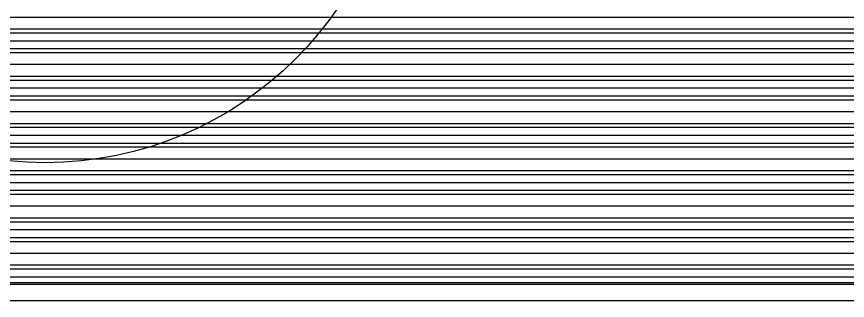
# Model space of a CAD drawing. Extents: x -0.45 to 6.54, y 0 to 7.98.
# Drawn here: x 4.091 to 4.936, y 0 to 0.288 of the extents above; entities that cross this region are included whole.
import ezdxf

# ---------------------------------------------------------------- set-up
doc = ezdxf.new("R2010")
doc.units = 0
for name, color, linetype in [('16', 175, 'CONTINUOUS'), ('17', 4, 'CONTINUOUS'), ('2', 3, 'CONTINUOUS'), ('20', 6, 'CONTINUOUS')]:
    doc.layers.add(name, color=color, linetype=linetype)

# ---------------------------------------------------------------- blocks, each defined once
blk = doc.blocks.new('ROUNDP')
blk.add_circle((0, 0), 0.5)

msp = doc.modelspace()

# ---------------------------------------------------------------- linework, layer by layer
at = {"layer": '16'}
for p, q in [((2.776949, 0.288), (6.362, 0.288)), ((2.766258, 0.272), (6.004048, 0.272)), ((2.753502, 0.256), (5.975336, 0.256)), ((2.737502, 0.24), (5.959336, 0.24)), ((2.721502, 0.224), (5.949356, 0.224)), ((2.704373, 0.208), (5.942209, 0.208)), ((2.680428, 0.192), (5.937922, 0.192)), ((2.656482, 0.176), (5.937, 0.176)), ((2.623863, 0.16), (5.937386, 0.16)), ((2.585236, 0.144), (5.941673, 0.144)), ((2.511765, 0.128), (5.948201, 0.128)), ((0.313283, 0.112), (5.957439, 0.112)), ((0.297914, 0.096), (5.973336, 0.096)), ((0.27362, 0.08), (5.998545, 0.08)), ((0.080468, 0.064), (6.299531, 0.064)), ((0.100532, 0.048), (6.279468, 0.048)), ((0.132025, 0.032), (6.247974, 0.032)), ((6.172544, 0.018), (0.2, 0.018))]:
    msp.add_line(p, q, dxfattribs=at)
at = {"layer": '2'}
for p, q in [((0.016, 0.288), (6.364, 0.288)), ((0.016, 0.276), (6.364, 0.276)), ((0.275682, 0.264), (5.992153, 0.264)), ((0.294585, 0.252), (5.974164, 0.252)), ((0.306585, 0.24), (5.962164, 0.24)), ((0.315303, 0.228), (5.953975, 0.228)), ((0.322232, 0.216), (5.947047, 0.216)), ((0.326457, 0.204), (5.943208, 0.204)), ((0.329673, 0.192), (5.939992, 0.192)), ((0.331, 0.18), (5.939, 0.18)), ((0.331, 0.168), (5.939, 0.168)), ((0.329807, 0.156), (5.940528, 0.156)), ((0.326591, 0.144), (5.943743, 0.144)), ((0.32252, 0.132), (5.948201, 0.132)), ((0.315592, 0.12), (5.955129, 0.12)), ((0.307086, 0.108), (5.964164, 0.108)), ((0.295086, 0.096), (5.976164, 0.096)), ((0.276548, 0.084), (5.995617, 0.084)), ((0.068211, 0.072), (6.311789, 0.072)), ((0.082297, 0.06), (6.297703, 0.06)), ((0.097344, 0.048), (6.282656, 0.048)), ((0.119139, 0.036), (6.260861, 0.036)), ((0.149416, 0.024), (6.230583, 0.024)), ((6.173373, 0.016), (0.2, 0.016))]:
    msp.add_line(p, q, dxfattribs=at)
at = {"layer": '20'}
msp.add_line((0.2, 0), (6.18, 0), dxfattribs=at)

# ---------------------------------------------------------------- block references
at = {"layer": '17', "xscale": 0.72, "yscale": 0.72}
msp.add_blockref('ROUNDP', (4.12, 0.5), dxfattribs=at)
msp.add_blockref('ROUNDP', (4.12, 0.5), dxfattribs=at)

doc.saveas('drawing.dxf')
